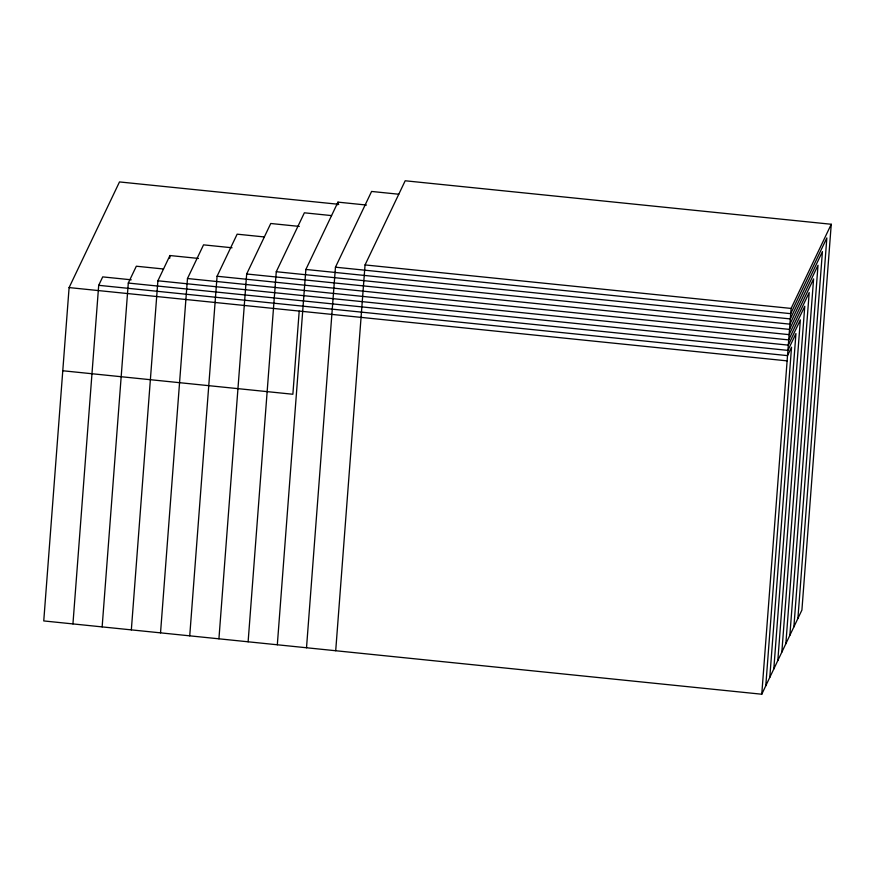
<?xml version="1.0" encoding="UTF-8"?>
<svg xmlns="http://www.w3.org/2000/svg" width="875" height="875" viewBox="0 0 875 875"><rect width="100%" height="100%" fill="white"/><g stroke="black" fill="none" stroke-linecap="round" stroke-linejoin="round"><path stroke-width="1.31" d="M338.767 204.312L119.492 181.934L69.103 287.58L43.75 620.933L761.764 694.225L801.905 610.072L831.25 224.262L405.191 180.775L365.05 264.928L335.705 650.738M72.942 623.919L98.7 285.316L102.714 276.894L131.239 279.803M102.145 626.894L128.297 283.052L136.325 266.219L163.527 268.997M131.338 629.88L157.894 280.788L169.936 255.533L198.461 258.442M169.728 258.256L169.936 255.533M160.53 632.855L187.48 278.523L203.536 244.858L232.039 247.767M189.733 635.841L217.077 276.248L237.147 234.172L264.327 236.95M218.925 638.816L246.673 273.984L270.758 223.497L299.261 226.406M248.117 641.802L276.27 271.72L304.369 212.811L331.548 215.589M299.206 311.062L292.873 394.253L62.781 370.759M277.32 644.777L305.867 269.456L337.98 202.136L366.472 205.045M337.772 204.848L337.98 202.136M306.512 647.763L335.453 267.192L371.591 191.45L398.77 194.228M761.764 694.225L791.109 308.427L831.25 224.262M765.778 685.814L791.536 347.211L787.522 355.622L98.7 285.316M769.792 677.392L795.944 333.55L787.916 350.383L128.297 283.052M773.806 668.981L800.362 319.889L788.32 345.133L157.894 280.788M777.82 660.57L804.77 306.228L788.714 339.894L187.48 278.523M781.834 652.148L809.189 292.567L789.108 334.644L217.077 276.248M785.848 643.737L813.597 278.906L789.513 329.405L246.673 273.984M789.862 635.316L818.016 265.245L789.906 324.155L276.27 271.72M793.877 626.905L822.423 251.584L790.311 318.916L305.867 269.456M797.891 618.483L826.842 237.923L790.705 313.666L335.453 267.192M365.05 264.928L791.109 308.427M69.103 287.58L787.117 360.872"/></g></svg>
